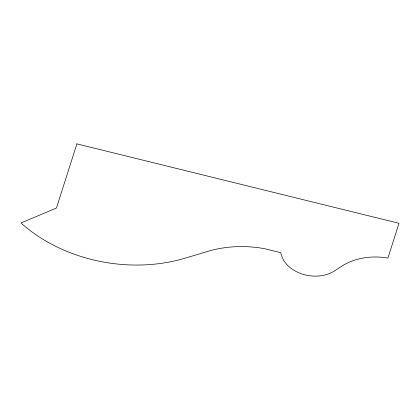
<?xml version="1.0" encoding="UTF-8"?>
<svg xmlns="http://www.w3.org/2000/svg" width="420" height="420" viewBox="0 0 420 420"><rect width="100%" height="100%" fill="white"/><g stroke="black" fill="none" stroke-linecap="round" stroke-linejoin="round"><path stroke-width="0.63" d="M76.892 143.876L56.453 208.026L21 222.952A140.548 105.751 8.8 0 0 185.173 258.153L207.869 251.354A97.251 73.174 8.8 0 1 264.458 248.672L280.817 252.703A32.182 24.218 8.8 0 0 302.384 274.108A32.182 24.218 8.8 0 0 335.444 270.265L341.843 266.133A56.427 42.457 8.8 0 1 387.917 258.069L399 223.298L76.892 143.876"/></g></svg>
